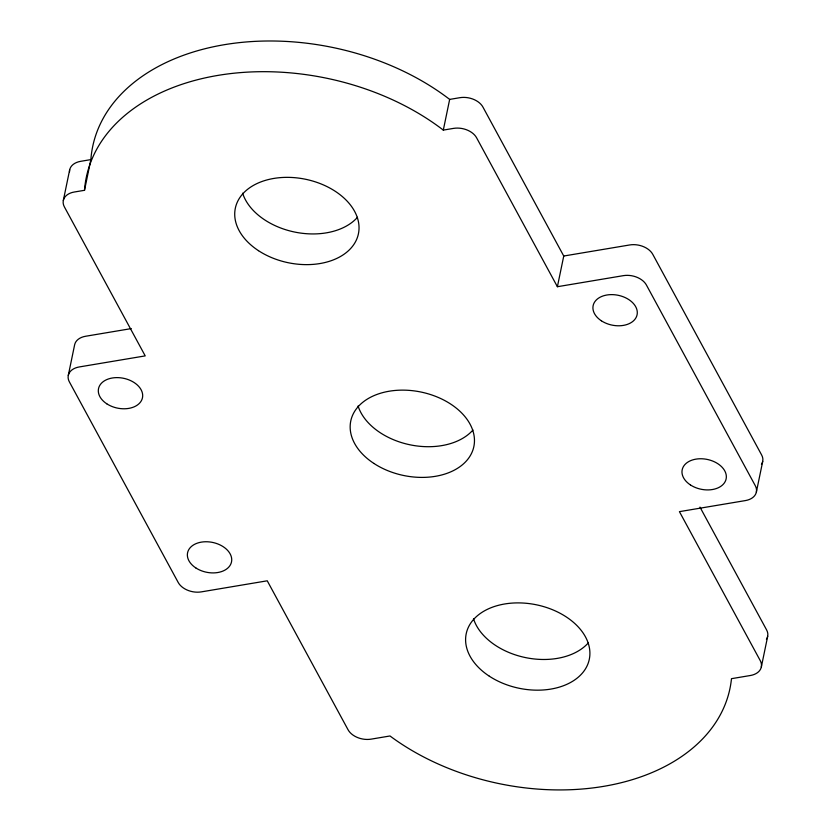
<?xml version="1.0" encoding="UTF-8"?>
<svg xmlns="http://www.w3.org/2000/svg" width="831" height="831" viewBox="0 0 831 831"><rect width="100%" height="100%" fill="white"/><g stroke="black" fill="none" stroke-linecap="round" stroke-linejoin="round"><path stroke-width="1.25" d="M63.322 200.489L69.679 169.794M84.502 190.309L90.859 159.614A215.052 145.841 11.7 0 1 224.256 44.708A215.052 145.841 11.7 0 1 449.664 99.408L459.865 97.694A17.96 12.174 11.7 0 1 482.946 107.085L563.75 256.021L557.393 286.716L623.343 275.653A17.96 12.174 11.7 0 1 646.425 285.043L755.265 485.657A17.96 12.174 11.7 0 1 745.376 500.584L679.426 511.647L760.23 660.593A17.96 12.174 11.7 0 1 750.341 675.51L731.477 678.678A206.524 140.055 11.7 0 1 603.618 786.355A206.524 140.055 11.7 0 1 389.999 735.975L371.135 739.143A17.96 12.174 11.7 0 1 348.054 729.753L267.25 580.807L201.299 591.88A17.96 12.174 11.7 0 1 178.218 582.489L69.378 381.876A17.96 12.174 11.7 0 1 79.267 366.949L145.217 355.886L64.413 206.94A17.96 12.174 11.7 0 1 74.302 192.013L84.502 190.309A215.052 145.841 11.7 0 1 217.899 75.403A215.052 145.841 11.7 0 1 443.307 130.103L453.508 128.389A17.96 12.174 11.7 0 1 476.589 137.78L557.393 286.716M68.287 375.425L74.645 344.73A17.96 12.174 11.7 0 1 85.624 336.254L131.288 328.598M443.307 130.103L449.664 99.408M756.355 492.108L762.713 461.413M761.321 667.033L767.678 636.349M90.859 159.614L80.659 161.328A17.96 12.174 11.7 0 0 69.513 171.924M563.75 256.021L629.701 244.958A17.96 12.174 11.7 0 1 652.782 254.348L761.622 454.962A17.96 12.174 11.7 0 1 761.456 464.373M699.972 507.107L766.587 629.898A17.96 12.174 11.7 0 1 766.421 639.299M472.943 430.043A62.855 42.62 11.7 0 1 409.818 444.762A62.855 42.62 11.7 0 1 358.068 405.975M357.507 217.275A62.855 42.62 11.7 0 1 294.382 231.994A62.855 42.62 11.7 0 1 242.631 193.197M588.369 642.82A62.855 42.62 11.7 0 1 525.254 657.539A62.855 42.62 11.7 0 1 473.504 618.742M601.374 320.797A22.447 15.228 11.7 0 0 637.076 314.804A22.447 15.228 11.7 0 0 606.859 295.005A22.447 15.228 11.7 0 0 601.374 320.797M106.763 403.793A22.447 15.228 11.7 0 0 142.465 397.8A22.447 15.228 11.7 0 0 112.247 378.001A22.447 15.228 11.7 0 0 106.763 403.793M195.815 567.926A22.447 15.228 11.7 0 0 231.506 561.933A22.447 15.228 11.7 0 0 201.299 542.134A22.447 15.228 11.7 0 0 195.815 567.926M690.426 484.93A22.447 15.228 11.7 0 0 726.128 478.936A22.447 15.228 11.7 0 0 695.911 459.138A22.447 15.228 11.7 0 0 690.426 484.93M373.888 463.428A62.855 42.62 11.7 0 0 473.836 446.652A62.855 42.62 11.7 0 0 389.23 391.214A62.855 42.62 11.7 0 0 373.888 463.428M258.462 250.661A62.855 42.62 11.7 0 0 358.4 233.885A62.855 42.62 11.7 0 0 273.804 178.436A62.855 42.62 11.7 0 0 258.462 250.661M489.324 676.195A62.855 42.62 11.7 0 0 589.272 659.43A62.855 42.62 11.7 0 0 504.666 603.981A62.855 42.62 11.7 0 0 489.324 676.195"/></g></svg>
